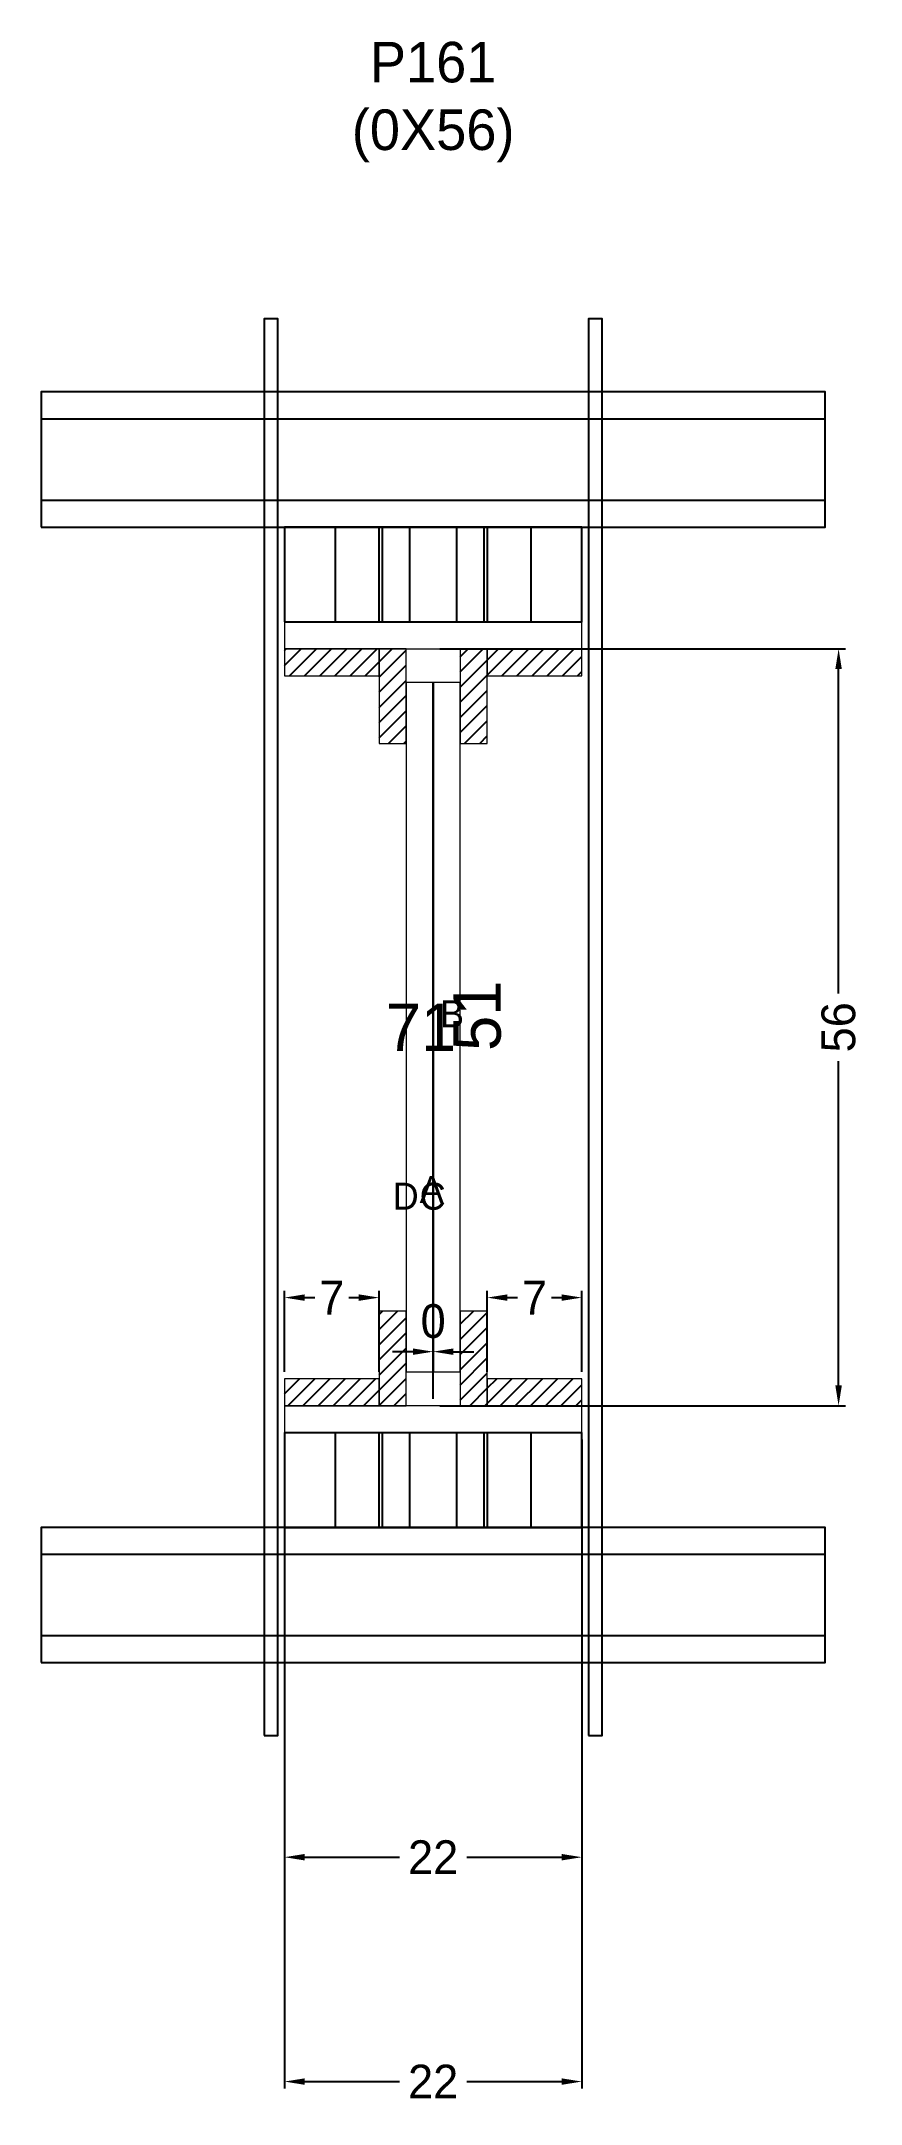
# Model space of a CAD drawing. Header units: centimetres. Extents: x -58 to 63, y -19 to 286.
import ezdxf

# ---------------------------------------------------------------- set-up
doc = ezdxf.new("R2010")
doc.units = ezdxf.units.CM
for name, color, linetype in [('CHAPA', 140, 'Continuous'), ('COTA', 241, 'Continuous'), ('Hachura', 251, 'Continuous'), ('Madeira', 30, 'Continuous'), ('NOMENCLATURA', 7, 'Continuous'), ('Painéis', 200, 'Continuous'), ('Perfil Metálico', 150, 'Continuous'), ('SARRAFO', 251, 'Continuous'), ('TEXTO_GERAL', 7, 'Continuous')]:
    doc.layers.add(name, color=color, linetype=linetype)
doc.dimstyles.new('cotax2', dxfattribs={"dimtxt": 2.5, "dimasz": 1.5, "dimexe": 0.5, "dimexo": 0.5, "dimgap": 0.5, "dimtad": 1, "dimcen": 2.5, "dimazin": 3, "dimtfac": 1, "dimtmove": 0, "dimatfit": 3})
pattern_1 = [(45, (0, 0), (-1.122532, 1.122532), [])]

# ---------------------------------------------------------------- blocks, each defined once
blk = doc.blocks.new('_CLOSEDFILLED')
at = {"color": 0, "linetype": 'BYBLOCK'}
blk.add_solid([(-1, 0.16), (0, 0), (-1, -0.16)], dxfattribs=at)
blk = doc.blocks.new('*D1')
for p, q in [((-22, 79), (-22, -17)), ((22, 79), (22, -17)), ((-19, -16), (-5, -16)), ((5, -16), (19, -16))]:
    blk.add_line(p, q)
at = {"layer": 'Defpoints'}
for p in [(-22, 80), (22, 80), (-22, -16)]:
    blk.add_point(p, dxfattribs=at)
at = {"layer": 'COTA', "xscale": 3, "yscale": 3, "rotation": 180}
blk.add_blockref('_CLOSEDFILLED', (-22, -16), dxfattribs=at)
at = {"layer": 'COTA', "xscale": 3, "yscale": 3}
blk.add_blockref('_CLOSEDFILLED', (22, -16), dxfattribs=at)
at = {"layer": 'COTA', "insert": (0, -16), "char_height": 5, "attachment_point": 5}
blk.add_mtext('22', dxfattribs=at)
blk = doc.blocks.new('*D2')
for p, q in [((-3, 92), (-6, 92)), ((0, 85), (0, 93)), ((0, 85), (0, 93)), ((0, 92), (0, 92)), ((3, 92), (6, 92))]:
    blk.add_line(p, q)
at = {"layer": 'Defpoints'}
for p in [(0, 92), (0, 84), (0, 84)]:
    blk.add_point(p, dxfattribs=at)
at = {"layer": 'COTA', "xscale": 3, "yscale": 3}
blk.add_blockref('_CLOSEDFILLED', (0, 92), dxfattribs=at)
at = {"layer": 'COTA', "xscale": 3, "yscale": 3, "rotation": 180}
blk.add_blockref('_CLOSEDFILLED', (0, 92), dxfattribs=at)
at = {"layer": 'COTA', "insert": (0, 96.5), "char_height": 5, "attachment_point": 5}
blk.add_mtext('0', dxfattribs=at)
blk = doc.blocks.new('*D3')
for p, q in [((1, 196), (61, 196)), ((60, 145), (60, 193)), ((60, 87), (60, 135)), ((1, 84), (61, 84))]:
    blk.add_line(p, q)
at = {"layer": 'Defpoints'}
for p in [(0, 196), (0, 84), (60, 84)]:
    blk.add_point(p, dxfattribs=at)
at = {"layer": 'COTA', "xscale": 3, "yscale": 3}
for p, rotation in [((60, 196), 90), ((60, 84), -90.00000000000001)]:
    blk.add_blockref('_CLOSEDFILLED', p, dxfattribs=dict(at, rotation=rotation))
at = {"layer": 'COTA', "insert": (60, 140), "char_height": 5, "attachment_point": 5, "rotation": 90}
blk.add_mtext('56', dxfattribs=at)
blk = doc.blocks.new('*D4')
for p, q in [((-22, 89), (-22, 101)), ((-8, 89), (-8, 101)), ((-19, 100), (-17.5, 100)), ((-12.5, 100), (-11, 100))]:
    blk.add_line(p, q)
at = {"layer": 'Defpoints'}
for p in [(-22, 100), (-22, 88), (-8, 88)]:
    blk.add_point(p, dxfattribs=at)
at = {"layer": 'COTA', "xscale": 3, "yscale": 3, "rotation": 180}
blk.add_blockref('_CLOSEDFILLED', (-22, 100), dxfattribs=at)
at = {"layer": 'COTA', "xscale": 3, "yscale": 3}
blk.add_blockref('_CLOSEDFILLED', (-8, 100), dxfattribs=at)
at = {"layer": 'COTA', "insert": (-15, 100), "char_height": 5, "attachment_point": 5}
blk.add_mtext('7', dxfattribs=at)
blk = doc.blocks.new('*D5')
for p, q in [((8, 89), (8, 101)), ((22, 89), (22, 101)), ((11, 100), (12.5, 100)), ((17.5, 100), (19, 100))]:
    blk.add_line(p, q)
at = {"layer": 'Defpoints'}
for p in [(8, 100), (8, 88), (22, 88)]:
    blk.add_point(p, dxfattribs=at)
at = {"layer": 'COTA', "xscale": 3, "yscale": 3, "rotation": 180}
blk.add_blockref('_CLOSEDFILLED', (8, 100), dxfattribs=at)
at = {"layer": 'COTA', "xscale": 3, "yscale": 3}
blk.add_blockref('_CLOSEDFILLED', (22, 100), dxfattribs=at)
at = {"layer": 'COTA', "insert": (15, 100), "char_height": 5, "attachment_point": 5}
blk.add_mtext('7', dxfattribs=at)
blk = doc.blocks.new('*D6')
for p, q in [((-22, 46.2), (-22, 16.2)), ((22, 46.2), (22, 16.2)), ((-19, 17.2), (-5, 17.2)), ((5, 17.2), (19, 17.2))]:
    blk.add_line(p, q)
at = {"layer": 'Defpoints'}
for p in [(-22, 47.2), (22, 47.2), (-22, 17.2)]:
    blk.add_point(p, dxfattribs=at)
at = {"layer": 'COTA', "xscale": 3, "yscale": 3, "rotation": 180}
blk.add_blockref('_CLOSEDFILLED', (-22, 17.2), dxfattribs=at)
at = {"layer": 'COTA', "xscale": 3, "yscale": 3}
blk.add_blockref('_CLOSEDFILLED', (22, 17.2), dxfattribs=at)
at = {"layer": 'COTA', "insert": (0, 17.2), "char_height": 5, "attachment_point": 5}
blk.add_mtext('22', dxfattribs=at)

msp = doc.modelspace()

# ---------------------------------------------------------------- hatches: boundary and pattern name
at = {"layer": 'Hachura'}
h = msp.add_hatch(dxfattribs=at)
h.set_pattern_fill('ANSI31')
h.set_pattern_definition(pattern_1)
h.paths.add_polyline_path([(-22, 192), (-8, 192), (-8, 196), (-22, 196)])
h = msp.add_hatch(dxfattribs=at)
h.set_pattern_fill('ANSI31')
h.set_pattern_definition(pattern_1)
h.paths.add_polyline_path([(-8, 182), (-4, 182), (-4, 196), (-8, 196)])
h = msp.add_hatch(dxfattribs=at)
h.set_pattern_fill('ANSI31')
h.set_pattern_definition(pattern_1)
h.paths.add_polyline_path([(4, 182), (8, 182), (8, 196), (4, 196)])
h = msp.add_hatch(dxfattribs=at)
h.set_pattern_fill('ANSI31')
h.set_pattern_definition(pattern_1)
h.paths.add_polyline_path([(8, 192), (22, 192), (22, 196), (8, 196)])
h = msp.add_hatch(dxfattribs=at)
h.set_pattern_fill('ANSI31')
h.set_pattern_definition(pattern_1)
h.paths.add_polyline_path([(-8, 84), (-4, 84), (-4, 98), (-8, 98)])
h = msp.add_hatch(dxfattribs=at)
h.set_pattern_fill('ANSI31')
h.set_pattern_definition(pattern_1)
h.paths.add_polyline_path([(4, 84), (8, 84), (8, 98), (4, 98)])
h = msp.add_hatch(dxfattribs=at)
h.set_pattern_fill('ANSI31')
h.set_pattern_definition(pattern_1)
h.paths.add_polyline_path([(-22, 84), (-8, 84), (-8, 88), (-22, 88)])
h = msp.add_hatch(dxfattribs=at)
h.set_pattern_fill('ANSI31')
h.set_pattern_definition(pattern_1)
h.paths.add_polyline_path([(8, 84), (22, 84), (22, 88), (8, 88)])

# ---------------------------------------------------------------- linework, layer by layer
at = {"layer": 'CHAPA', "lineweight": 18}
for points in [[(-22, 196), (22, 196), (22, 200), (-22, 200)], [(-22, 196), (22, 196), (22, 200), (-22, 200)], [(-4, 89), (0, 89), (0, 191), (-4, 191)], [(-4, 89), (0, 89), (0, 191), (-4, 191)], [(0, 89), (4, 89), (4, 191), (0, 191)], [(0, 89), (4, 89), (4, 191), (0, 191)], [(-22, 80), (22, 80), (22, 84), (-22, 84)], [(-22, 80), (22, 80), (22, 84), (-22, 84)]]:
    msp.add_lwpolyline(points, close=True, dxfattribs=at)
at = {"layer": 'Hachura'}
for points in [[(-25, 35.2), (-23, 35.2), (-23, 244.8), (-25, 244.8)], [(23, 35.2), (25, 35.2), (25, 244.8), (23, 244.8)]]:
    msp.add_lwpolyline(points, close=True, dxfattribs=at)
at = {"layer": 'Madeira', "color": 126}
for points in [[(-22, 200), (22, 200), (22, 214), (-22, 214)], [(-22, 200), (-8, 200), (-8, 214), (-22, 214)], [(-14.5, 200), (-7.5, 200), (-7.5, 214), (-14.5, 214)], [(-3.5, 200), (3.5, 200), (3.5, 214), (-3.5, 214)], [(7.5, 200), (14.5, 200), (14.5, 214), (7.5, 214)], [(8, 200), (22, 200), (22, 214), (8, 214)], [(-22, 66), (22, 66), (22, 80), (-22, 80)], [(-22, 66), (-8, 66), (-8, 80), (-22, 80)], [(-14.5, 66), (-7.5, 66), (-7.5, 80), (-14.5, 80)], [(-3.5, 66), (3.5, 66), (3.5, 80), (-3.5, 80)], [(7.5, 66), (14.5, 66), (14.5, 80), (7.5, 80)], [(8, 66), (22, 66), (22, 80), (8, 80)]]:
    msp.add_lwpolyline(points, close=True, dxfattribs=at)
at = {"layer": 'Painéis'}
msp.add_lwpolyline([(0, 89), (0, 89), (0, 191), (0, 191)], close=True, dxfattribs=at)
at = {"layer": 'Perfil Metálico', "color": 224}
for points in [[(-58, 214), (58, 214), (58, 234), (-58, 234)], [(-58, 218), (58, 218), (58, 230), (-58, 230)], [(-58, 46), (58, 46), (58, 66), (-58, 66)], [(-58, 50), (58, 50), (58, 62), (-58, 62)]]:
    msp.add_lwpolyline(points, close=True, dxfattribs=at)
at = {"layer": 'SARRAFO', "color": 251, "lineweight": 13}
for points in [[(-22, 192), (-8, 192), (-8, 196), (-22, 196)], [(-8, 182), (-4, 182), (-4, 196), (-8, 196)], [(4, 182), (8, 182), (8, 196), (4, 196)], [(8, 192), (22, 192), (22, 196), (8, 196)], [(-8, 84), (-4, 84), (-4, 98), (-8, 98)], [(4, 84), (8, 84), (8, 98), (4, 98)], [(-22, 84), (-8, 84), (-8, 88), (-22, 88)], [(8, 84), (22, 84), (22, 88), (8, 88)]]:
    msp.add_lwpolyline(points, close=True, dxfattribs=at)

# ---------------------------------------------------------------- texts
at = {"layer": 'COTA'}
msp.add_text('71', height=7, dxfattribs=at).set_placement((-7, 136.5))
msp.add_text('51', height=7, rotation=90, dxfattribs=at).set_placement((10, 136.5))
at = {"layer": 'NOMENCLATURA', "insert": (0, 268), "char_height": 6, "attachment_point": 8}
msp.add_mtext('P161\\P(0X56)', dxfattribs=at)
at = {"layer": 'TEXTO_GERAL'}
for s, p in [('B', (1, 140)), ('D', (-6, 113)), ('A', (-2, 114)), ('C', (-2, 113))]:
    msp.add_text(s, height=4, dxfattribs=at).set_placement(p)

# ---------------------------------------------------------------- dimensions: what is measured, and where the dimension line sits
at = {"layer": 'COTA'}
dim = msp.add_linear_dim(base=(60, 84), p1=(0, 84), p2=(0, 196), angle=90, dimstyle='cotax2', dxfattribs=at)
dim.commit()
dim.dimension.update_dxf_attribs({"geometry": '*D3', "text_midpoint": (60, 140)})
for base, p1, p2, picture, middle in [((-22, 100), (-22, 88), (-8, 88), '*D4', (-15, 100)), ((8, 100), (8, 88), (22, 88), '*D5', (15, 100)), ((0, 92), (0, 84), (0, 84), '*D2', (0, 96.5)), ((-22, -16), (-22, 80), (22, 80), '*D1', (0, -16)), ((-22, 17.2), (-22, 47.2), (22, 47.2), '*D6', (0, 17.2))]:
    dim = msp.add_linear_dim(base=base, p1=p1, p2=p2, dimstyle='cotax2', dxfattribs=at)
    dim.commit()
    dim.dimension.update_dxf_attribs({"geometry": picture, "text_midpoint": middle})

doc.saveas('drawing.dxf')
